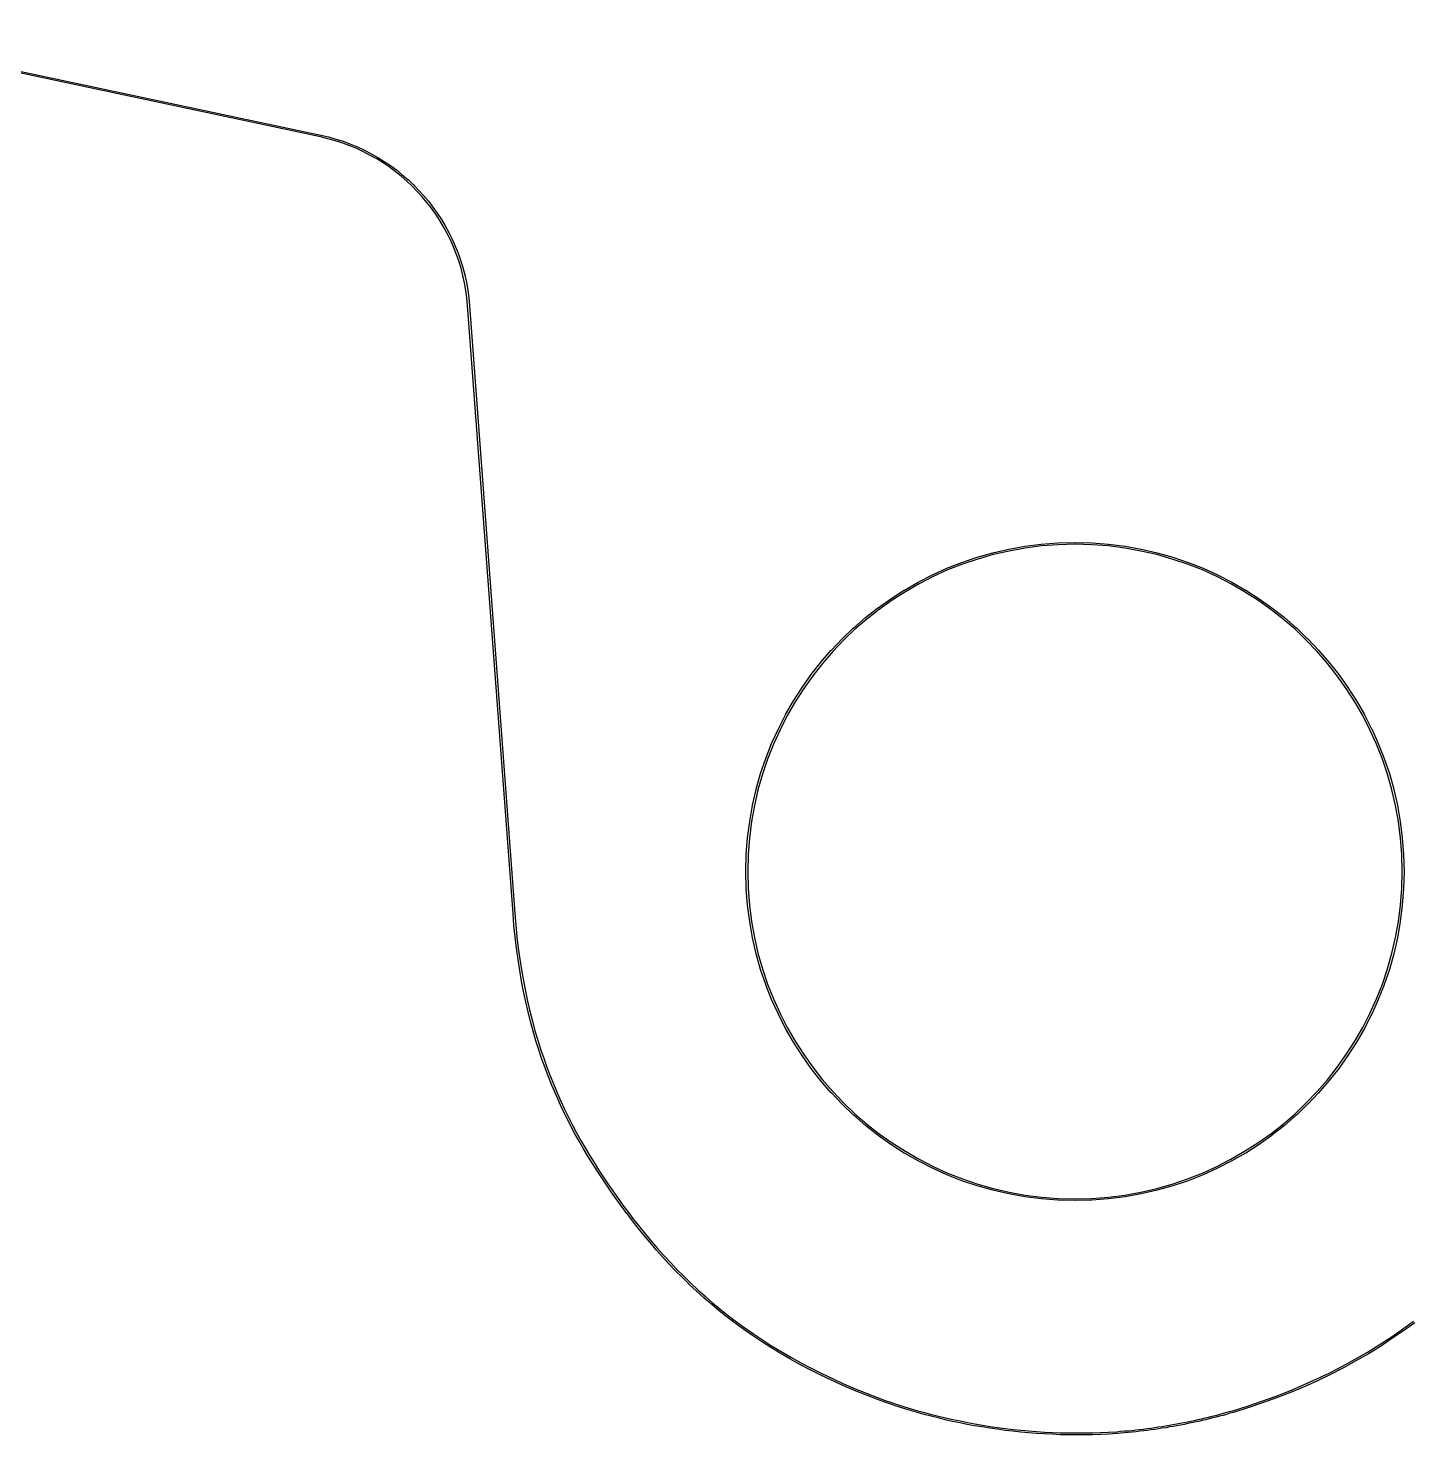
# Model space of a CAD drawing. Extents: x 16 to 355, y -142 to -18.
# Drawn here: x 131.69 to 139.06, y -137.58 to -130.08 of the extents above; entities that cross this region are included whole.
import ezdxf

# ---------------------------------------------------------------- set-up
doc = ezdxf.new("R2010")
doc.units = 0
doc.layers.add('BLACK', color=7, linetype='CONTINUOUS')

msp = doc.modelspace()

# ---------------------------------------------------------------- linework, layer by layer
at = {"layer": 'BLACK', "linetype": 'CONTINUOUS'}
for p, q in [((91.0346, -121.673), (133.254, -130.647)), ((133.252, -130.657), (91.0325, -121.683)), ((133.292, -130.666), (133.252, -130.657)), ((133.254, -130.647), (133.254, -130.647)), ((133.254, -130.647), (133.254, -130.647)), ((133.254, -130.647), (133.295, -130.657)), ((133.332, -130.677), (133.292, -130.666)), ((133.295, -130.657), (133.295, -130.657)), ((133.295, -130.657), (133.295, -130.657)), ((133.295, -130.657), (133.335, -130.668)), ((133.335, -130.668), (133.335, -130.668)), ((133.335, -130.668), (133.335, -130.668)), ((133.335, -130.668), (133.374, -130.68)), ((133.371, -130.69), (133.332, -130.677)), ((133.409, -130.704), (133.371, -130.69)), ((133.374, -130.68), (133.374, -130.68)), ((133.374, -130.68), (133.374, -130.68)), ((133.374, -130.68), (133.412, -130.695)), ((133.446, -130.719), (133.409, -130.704)), ((133.412, -130.695), (133.412, -130.695)), ((133.412, -130.695), (133.412, -130.695)), ((133.412, -130.695), (133.45, -130.71)), ((133.482, -130.736), (133.446, -130.719)), ((133.45, -130.71), (133.45, -130.71)), ((133.45, -130.71), (133.45, -130.71)), ((133.45, -130.71), (133.487, -130.727)), ((133.518, -130.755), (133.482, -130.736)), ((133.487, -130.727), (133.487, -130.727)), ((133.487, -130.727), (133.487, -130.727)), ((133.487, -130.727), (133.523, -130.746)), ((133.523, -130.746), (133.523, -130.746)), ((133.523, -130.746), (133.523, -130.746)), ((133.523, -130.746), (133.558, -130.766)), ((133.553, -130.774), (133.518, -130.755)), ((133.586, -130.795), (133.553, -130.774)), ((133.558, -130.766), (133.558, -130.766)), ((133.558, -130.766), (133.558, -130.766)), ((133.558, -130.766), (133.592, -130.787)), ((133.619, -130.817), (133.586, -130.795)), ((133.592, -130.787), (133.592, -130.787)), ((133.592, -130.787), (133.592, -130.787)), ((133.592, -130.787), (133.625, -130.809)), ((133.651, -130.841), (133.619, -130.817)), ((133.625, -130.809), (133.625, -130.809)), ((133.625, -130.809), (133.625, -130.809)), ((133.625, -130.809), (133.657, -130.833)), ((133.682, -130.866), (133.651, -130.841)), ((133.657, -130.833), (133.657, -130.833)), ((133.657, -130.833), (133.657, -130.833)), ((133.657, -130.833), (133.688, -130.858)), ((133.712, -130.892), (133.682, -130.866)), ((133.688, -130.858), (133.688, -130.858)), ((133.688, -130.858), (133.688, -130.858)), ((133.688, -130.858), (133.718, -130.884)), ((133.74, -130.918), (133.712, -130.892)), ((133.718, -130.884), (133.718, -130.884)), ((133.718, -130.884), (133.719, -130.884)), ((133.719, -130.884), (133.747, -130.911)), ((133.768, -130.947), (133.74, -130.918)), ((133.747, -130.911), (133.747, -130.911)), ((133.747, -130.911), (133.748, -130.911)), ((133.748, -130.911), (133.775, -130.94)), ((133.795, -130.976), (133.768, -130.947)), ((133.775, -130.94), (133.775, -130.94)), ((133.775, -130.94), (133.775, -130.94)), ((133.775, -130.94), (133.802, -130.969)), ((133.802, -130.969), (133.802, -130.969)), ((133.802, -130.969), (133.802, -130.969)), ((133.802, -130.969), (133.828, -131)), ((133.82, -131.006), (133.795, -130.976)), ((133.844, -131.037), (133.82, -131.006)), ((133.828, -131), (133.828, -131)), ((133.828, -131), (133.828, -131)), ((133.828, -131), (133.852, -131.031)), ((133.867, -131.069), (133.844, -131.037)), ((133.852, -131.031), (133.852, -131.031)), ((133.852, -131.031), (133.852, -131.031)), ((133.852, -131.031), (133.875, -131.063)), ((133.889, -131.102), (133.867, -131.069)), ((133.875, -131.063), (133.875, -131.064)), ((133.875, -131.064), (133.875, -131.064)), ((133.875, -131.064), (133.897, -131.097)), ((133.909, -131.136), (133.889, -131.102)), ((133.897, -131.097), (133.897, -131.097)), ((133.897, -131.097), (133.897, -131.097)), ((133.897, -131.097), (133.917, -131.131)), ((133.928, -131.171), (133.909, -131.136)), ((133.917, -131.131), (133.917, -131.131)), ((133.917, -131.131), (133.918, -131.131)), ((133.918, -131.131), (133.937, -131.166)), ((133.945, -131.206), (133.928, -131.171)), ((133.937, -131.166), (133.937, -131.166)), ((133.937, -131.166), (133.937, -131.166)), ((133.937, -131.166), (133.954, -131.202)), ((133.962, -131.243), (133.945, -131.206)), ((133.954, -131.202), (133.954, -131.202)), ((133.954, -131.202), (133.955, -131.202)), ((133.955, -131.202), (133.971, -131.239)), ((133.976, -131.28), (133.962, -131.243)), ((133.971, -131.239), (133.971, -131.239)), ((133.971, -131.239), (133.971, -131.239)), ((133.971, -131.239), (133.986, -131.276)), ((133.99, -131.317), (133.976, -131.28)), ((133.986, -131.276), (133.986, -131.276)), ((133.986, -131.276), (133.986, -131.276)), ((133.986, -131.276), (133.999, -131.314)), ((134.002, -131.356), (133.99, -131.317)), ((133.999, -131.314), (133.999, -131.314)), ((133.999, -131.314), (133.999, -131.314)), ((133.999, -131.314), (134.011, -131.353)), ((134.012, -131.395), (134.002, -131.356)), ((134.011, -131.353), (134.011, -131.353)), ((134.011, -131.353), (134.011, -131.353)), ((134.011, -131.353), (134.022, -131.392)), ((134.021, -131.434), (134.012, -131.395)), ((134.022, -131.392), (134.022, -131.392)), ((134.022, -131.392), (134.022, -131.393)), ((134.022, -131.393), (134.031, -131.432)), ((134.028, -131.475), (134.021, -131.434)), ((134.033, -131.515), (134.028, -131.475)), ((134.031, -131.432), (134.03, -131.432)), ((134.03, -131.432), (134.031, -131.433)), ((134.031, -131.433), (134.038, -131.473)), ((134.038, -131.473), (134.038, -131.473)), ((134.038, -131.473), (134.038, -131.473)), ((134.038, -131.473), (134.043, -131.514)), ((134.037, -131.556), (134.033, -131.515)), ((134.279, -134.797), (134.037, -131.556)), ((134.043, -131.514), (134.043, -131.514)), ((134.043, -131.514), (134.043, -131.514)), ((134.043, -131.514), (134.047, -131.555)), ((134.047, -131.555), (134.047, -131.556)), ((134.047, -131.556), (134.047, -131.556)), ((134.047, -131.556), (134.289, -134.797)), ((136.922, -132.855), (137.008, -132.839)), ((137.01, -132.849), (136.924, -132.865)), ((137.008, -132.839), (137.096, -132.828)), ((137.008, -132.839), (137.008, -132.839)), ((137.008, -132.839), (137.008, -132.839)), ((137.097, -132.838), (137.01, -132.849)), ((137.096, -132.828), (137.185, -132.821)), ((137.096, -132.828), (137.096, -132.828)), ((137.096, -132.828), (137.096, -132.828)), ((137.186, -132.831), (137.097, -132.838)), ((137.185, -132.821), (137.275, -132.819)), ((137.185, -132.821), (137.185, -132.821)), ((137.185, -132.821), (137.185, -132.821)), ((137.276, -132.829), (137.186, -132.831)), ((137.275, -132.819), (137.276, -132.819)), ((137.276, -132.819), (137.276, -132.819)), ((137.276, -132.819), (137.366, -132.821)), ((137.365, -132.831), (137.276, -132.829)), ((137.454, -132.838), (137.365, -132.831)), ((137.366, -132.821), (137.366, -132.821)), ((137.366, -132.821), (137.366, -132.821)), ((137.366, -132.821), (137.455, -132.828)), ((137.541, -132.849), (137.454, -132.838)), ((137.455, -132.828), (137.455, -132.828)), ((137.455, -132.828), (137.455, -132.828)), ((137.455, -132.828), (137.543, -132.839)), ((137.627, -132.865), (137.541, -132.849)), ((137.543, -132.839), (137.543, -132.839)), ((137.543, -132.839), (137.543, -132.839)), ((137.543, -132.839), (137.629, -132.855)), ((136.672, -132.926), (136.754, -132.898)), ((136.757, -132.908), (136.676, -132.935)), ((136.754, -132.898), (136.837, -132.874)), ((136.754, -132.898), (136.754, -132.898)), ((136.754, -132.898), (136.754, -132.898)), ((136.839, -132.884), (136.757, -132.908)), ((136.837, -132.874), (136.922, -132.855)), ((136.837, -132.874), (136.837, -132.874)), ((136.837, -132.874), (136.837, -132.874)), ((136.924, -132.865), (136.839, -132.884)), ((136.922, -132.855), (136.922, -132.855)), ((136.922, -132.855), (136.922, -132.855)), ((137.712, -132.884), (137.627, -132.865)), ((137.629, -132.855), (137.629, -132.855)), ((137.629, -132.855), (137.629, -132.855)), ((137.629, -132.855), (137.714, -132.874)), ((137.794, -132.908), (137.712, -132.884)), ((137.714, -132.874), (137.714, -132.874)), ((137.714, -132.874), (137.714, -132.874)), ((137.714, -132.874), (137.797, -132.898)), ((137.876, -132.935), (137.794, -132.908)), ((137.797, -132.898), (137.797, -132.898)), ((137.797, -132.898), (137.798, -132.898)), ((137.798, -132.898), (137.879, -132.926)), ((136.439, -133.031), (136.515, -132.992)), ((136.515, -132.992), (136.592, -132.957)), ((136.515, -132.992), (136.515, -132.992)), ((136.515, -132.992), (136.515, -132.992)), ((136.596, -132.966), (136.519, -133.001)), ((136.592, -132.957), (136.592, -132.957)), ((136.592, -132.957), (136.593, -132.957)), ((136.593, -132.957), (136.672, -132.926)), ((136.676, -132.935), (136.596, -132.966)), ((136.672, -132.926), (136.672, -132.926)), ((136.672, -132.926), (136.672, -132.926)), ((137.955, -132.966), (137.876, -132.935)), ((137.879, -132.926), (137.879, -132.926)), ((137.879, -132.926), (137.879, -132.926)), ((137.879, -132.926), (137.959, -132.957)), ((138.032, -133.001), (137.955, -132.966)), ((137.959, -132.957), (137.959, -132.957)), ((137.959, -132.957), (137.959, -132.957)), ((137.959, -132.957), (138.036, -132.992)), ((138.036, -132.992), (138.036, -132.992)), ((138.036, -132.992), (138.036, -132.992)), ((138.036, -132.992), (138.112, -133.031)), ((136.294, -133.119), (136.365, -133.073)), ((136.365, -133.073), (136.366, -133.073)), ((136.366, -133.073), (136.439, -133.031)), ((136.366, -133.073), (136.366, -133.073)), ((136.444, -133.04), (136.371, -133.082)), ((136.439, -133.031), (136.439, -133.031)), ((136.439, -133.031), (136.439, -133.031)), ((136.519, -133.001), (136.444, -133.04)), ((138.107, -133.04), (138.032, -133.001)), ((138.18, -133.082), (138.107, -133.04)), ((138.112, -133.031), (138.112, -133.031)), ((138.112, -133.031), (138.112, -133.031)), ((138.112, -133.031), (138.185, -133.073)), ((138.185, -133.073), (138.186, -133.073)), ((138.186, -133.073), (138.186, -133.073)), ((138.186, -133.073), (138.257, -133.119)), ((136.226, -133.168), (136.294, -133.119)), ((136.3, -133.127), (136.231, -133.176)), ((136.294, -133.119), (136.294, -133.119)), ((136.294, -133.119), (136.294, -133.119)), ((136.371, -133.082), (136.3, -133.127)), ((138.251, -133.127), (138.18, -133.082)), ((138.32, -133.176), (138.251, -133.127)), ((138.257, -133.119), (138.257, -133.119)), ((138.257, -133.119), (138.257, -133.119)), ((138.257, -133.119), (138.325, -133.168)), ((136.096, -133.275), (136.159, -133.22)), ((136.159, -133.22), (136.225, -133.168)), ((136.159, -133.22), (136.159, -133.22)), ((136.159, -133.22), (136.159, -133.22)), ((136.231, -133.176), (136.166, -133.228)), ((136.225, -133.168), (136.225, -133.168)), ((136.225, -133.168), (136.226, -133.168)), ((138.386, -133.228), (138.32, -133.176)), ((138.325, -133.168), (138.326, -133.168)), ((138.326, -133.168), (138.326, -133.168)), ((138.326, -133.168), (138.392, -133.22)), ((138.392, -133.22), (138.392, -133.22)), ((138.392, -133.22), (138.392, -133.22)), ((138.392, -133.22), (138.455, -133.275)), ((136.035, -133.333), (136.095, -133.275)), ((136.102, -133.282), (136.042, -133.34)), ((136.095, -133.275), (136.096, -133.275)), ((136.096, -133.275), (136.096, -133.275)), ((136.166, -133.228), (136.102, -133.282)), ((138.449, -133.282), (138.386, -133.228)), ((138.509, -133.34), (138.449, -133.282)), ((138.455, -133.275), (138.456, -133.275)), ((138.456, -133.275), (138.456, -133.275)), ((138.456, -133.275), (138.516, -133.333)), ((135.977, -133.394), (136.034, -133.333)), ((136.042, -133.34), (135.984, -133.401)), ((136.034, -133.333), (136.035, -133.333)), ((136.035, -133.333), (136.035, -133.333)), ((138.567, -133.401), (138.509, -133.34)), ((138.516, -133.333), (138.516, -133.333)), ((138.516, -133.333), (138.517, -133.333)), ((138.517, -133.333), (138.575, -133.394)), ((135.921, -133.458), (135.976, -133.394)), ((135.984, -133.401), (135.929, -133.464)), ((135.976, -133.394), (135.976, -133.394)), ((135.976, -133.394), (135.977, -133.394)), ((138.622, -133.464), (138.567, -133.401)), ((138.575, -133.394), (138.575, -133.394)), ((138.575, -133.394), (138.575, -133.394)), ((138.575, -133.394), (138.63, -133.458)), ((135.82, -133.593), (135.869, -133.524)), ((135.869, -133.524), (135.921, -133.458)), ((135.869, -133.524), (135.869, -133.524)), ((135.869, -133.524), (135.869, -133.524)), ((135.929, -133.464), (135.877, -133.53)), ((135.921, -133.458), (135.921, -133.458)), ((135.921, -133.458), (135.921, -133.458)), ((138.674, -133.53), (138.622, -133.464)), ((138.63, -133.458), (138.63, -133.458)), ((138.63, -133.458), (138.63, -133.458)), ((138.63, -133.458), (138.682, -133.524)), ((138.682, -133.524), (138.682, -133.524)), ((138.682, -133.524), (138.682, -133.524)), ((138.682, -133.524), (138.731, -133.593)), ((135.775, -133.664), (135.82, -133.593)), ((135.829, -133.598), (135.783, -133.669)), ((135.82, -133.593), (135.82, -133.593)), ((135.82, -133.593), (135.82, -133.593)), ((135.877, -133.53), (135.829, -133.598)), ((138.722, -133.598), (138.674, -133.53)), ((138.768, -133.669), (138.722, -133.598)), ((138.731, -133.593), (138.731, -133.593)), ((138.731, -133.593), (138.731, -133.593)), ((138.731, -133.593), (138.776, -133.664)), ((135.732, -133.737), (135.775, -133.664)), ((135.783, -133.669), (135.741, -133.742)), ((135.775, -133.664), (135.775, -133.664)), ((135.775, -133.664), (135.775, -133.664)), ((138.81, -133.742), (138.768, -133.669)), ((138.776, -133.664), (138.776, -133.664)), ((138.776, -133.664), (138.776, -133.664)), ((138.776, -133.664), (138.819, -133.737)), ((135.694, -133.813), (135.732, -133.738)), ((135.741, -133.742), (135.703, -133.818)), ((135.732, -133.738), (135.732, -133.737)), ((135.732, -133.738), (135.732, -133.738)), ((138.848, -133.818), (138.81, -133.742)), ((138.819, -133.737), (138.819, -133.738)), ((138.819, -133.738), (138.819, -133.738)), ((138.819, -133.738), (138.857, -133.813)), ((135.658, -133.891), (135.694, -133.813)), ((135.703, -133.818), (135.668, -133.895)), ((135.694, -133.813), (135.694, -133.813)), ((135.694, -133.813), (135.694, -133.813)), ((138.883, -133.895), (138.848, -133.818)), ((138.857, -133.813), (138.857, -133.813)), ((138.857, -133.813), (138.858, -133.813)), ((138.858, -133.813), (138.893, -133.891)), ((135.627, -133.971), (135.658, -133.891)), ((135.668, -133.895), (135.636, -133.974)), ((135.658, -133.891), (135.658, -133.891)), ((135.658, -133.891), (135.658, -133.891)), ((138.915, -133.974), (138.883, -133.895)), ((138.893, -133.891), (138.893, -133.891)), ((138.893, -133.891), (138.893, -133.891)), ((138.893, -133.891), (138.924, -133.971)), ((135.599, -134.052), (135.627, -133.971)), ((135.636, -133.974), (135.609, -134.055)), ((135.627, -133.971), (135.627, -133.971)), ((135.627, -133.971), (135.627, -133.971)), ((138.942, -134.055), (138.915, -133.974)), ((138.924, -133.971), (138.924, -133.971)), ((138.924, -133.971), (138.924, -133.971)), ((138.924, -133.971), (138.952, -134.052)), ((135.576, -134.135), (135.599, -134.052)), ((135.609, -134.055), (135.585, -134.138)), ((135.599, -134.052), (135.599, -134.052)), ((135.599, -134.052), (135.599, -134.052)), ((138.966, -134.138), (138.942, -134.055)), ((138.952, -134.052), (138.952, -134.052)), ((138.952, -134.052), (138.952, -134.052)), ((138.952, -134.052), (138.975, -134.135)), ((135.556, -134.22), (135.576, -134.136)), ((135.585, -134.138), (135.566, -134.222)), ((135.576, -134.136), (135.576, -134.135)), ((135.576, -134.136), (135.576, -134.136)), ((138.985, -134.222), (138.966, -134.138)), ((138.975, -134.135), (138.975, -134.136)), ((138.975, -134.136), (138.975, -134.136)), ((138.975, -134.136), (138.995, -134.22)), ((135.541, -134.307), (135.556, -134.221)), ((135.566, -134.222), (135.551, -134.308)), ((135.556, -134.221), (135.556, -134.22)), ((135.556, -134.22), (135.556, -134.22)), ((139, -134.308), (138.985, -134.222)), ((138.995, -134.22), (138.995, -134.22)), ((138.995, -134.22), (138.995, -134.221)), ((138.995, -134.221), (139.01, -134.307)), ((135.53, -134.395), (135.541, -134.307)), ((135.551, -134.308), (135.54, -134.396)), ((135.541, -134.307), (135.541, -134.307)), ((135.541, -134.307), (135.541, -134.307)), ((139.012, -134.396), (139, -134.308)), ((139.01, -134.307), (139.01, -134.307)), ((139.01, -134.307), (139.01, -134.307)), ((139.01, -134.307), (139.021, -134.395)), ((135.523, -134.484), (135.53, -134.395)), ((135.53, -134.395), (135.53, -134.395)), ((135.53, -134.395), (135.53, -134.395)), ((135.54, -134.396), (135.533, -134.484)), ((139.018, -134.484), (139.012, -134.396)), ((139.021, -134.395), (139.021, -134.395)), ((139.021, -134.395), (139.021, -134.395)), ((139.021, -134.395), (139.028, -134.484)), ((135.521, -134.574), (135.523, -134.484)), ((135.523, -134.484), (135.523, -134.484)), ((135.523, -134.484), (135.523, -134.484)), ((135.533, -134.484), (135.531, -134.574)), ((139.021, -134.574), (139.018, -134.484)), ((139.028, -134.484), (139.028, -134.484)), ((139.028, -134.484), (139.028, -134.484)), ((139.028, -134.484), (139.031, -134.574)), ((135.523, -134.664), (135.521, -134.574)), ((135.521, -134.574), (135.521, -134.574)), ((135.521, -134.574), (135.521, -134.574)), ((135.531, -134.574), (135.533, -134.664)), ((139.018, -134.664), (139.021, -134.574)), ((139.031, -134.574), (139.028, -134.664)), ((139.031, -134.574), (139.03, -134.574)), ((139.03, -134.574), (139.031, -134.574)), ((135.523, -134.665), (135.523, -134.664)), ((135.523, -134.664), (135.523, -134.664)), ((135.53, -134.753), (135.523, -134.665)), ((135.533, -134.664), (135.54, -134.753)), ((139.012, -134.753), (139.018, -134.664)), ((139.028, -134.665), (139.021, -134.753)), ((139.028, -134.664), (139.028, -134.664)), ((139.028, -134.664), (139.028, -134.665)), ((134.284, -134.861), (134.279, -134.797)), ((134.279, -134.797), (134.279, -134.797)), ((134.279, -134.797), (134.279, -134.797)), ((134.289, -134.797), (134.289, -134.797)), ((134.289, -134.797), (134.294, -134.86)), ((135.53, -134.754), (135.53, -134.753)), ((135.541, -134.841), (135.53, -134.754)), ((135.53, -134.754), (135.53, -134.754)), ((135.54, -134.753), (135.551, -134.84)), ((139, -134.84), (139.012, -134.753)), ((139.021, -134.754), (139.01, -134.841)), ((139.021, -134.753), (139.021, -134.754)), ((139.021, -134.754), (139.021, -134.754)), ((134.29, -134.923), (134.284, -134.861)), ((134.284, -134.861), (134.284, -134.861)), ((134.284, -134.861), (134.284, -134.861)), ((134.294, -134.86), (134.3, -134.922)), ((135.556, -134.928), (135.541, -134.841)), ((135.541, -134.841), (135.541, -134.841)), ((135.541, -134.841), (135.541, -134.841)), ((135.551, -134.84), (135.566, -134.926)), ((138.985, -134.926), (139, -134.84)), ((139.01, -134.841), (138.995, -134.928)), ((139.01, -134.841), (139.01, -134.841)), ((139.01, -134.841), (139.01, -134.841)), ((134.297, -134.983), (134.29, -134.923)), ((134.29, -134.923), (134.29, -134.923)), ((134.29, -134.923), (134.29, -134.923)), ((134.3, -134.922), (134.307, -134.982)), ((135.576, -135.013), (135.556, -134.928)), ((135.556, -134.928), (135.556, -134.928)), ((135.556, -134.928), (135.556, -134.928)), ((135.566, -134.926), (135.585, -135.01)), ((138.966, -135.01), (138.985, -134.926)), ((138.995, -134.928), (138.975, -135.013)), ((138.995, -134.928), (138.995, -134.928)), ((138.995, -134.928), (138.995, -134.928)), ((134.306, -135.043), (134.297, -134.983)), ((134.297, -134.983), (134.297, -134.983)), ((134.297, -134.983), (134.297, -134.983)), ((134.307, -134.982), (134.315, -135.041)), ((135.599, -135.096), (135.576, -135.013)), ((135.576, -135.013), (135.576, -135.013)), ((135.576, -135.013), (135.576, -135.013)), ((135.585, -135.01), (135.609, -135.093)), ((138.942, -135.093), (138.966, -135.01)), ((138.975, -135.013), (138.952, -135.096)), ((138.975, -135.013), (138.975, -135.013)), ((138.975, -135.013), (138.975, -135.013)), ((134.315, -135.101), (134.306, -135.043)), ((134.306, -135.043), (134.306, -135.043)), ((134.306, -135.043), (134.306, -135.043)), ((134.315, -135.041), (134.324, -135.099)), ((134.324, -135.099), (134.334, -135.156)), ((135.627, -135.177), (135.599, -135.096)), ((135.599, -135.096), (135.599, -135.096)), ((135.599, -135.096), (135.599, -135.096)), ((135.609, -135.093), (135.636, -135.174)), ((138.915, -135.174), (138.942, -135.093)), ((138.952, -135.096), (138.924, -135.177)), ((138.952, -135.096), (138.952, -135.096)), ((138.952, -135.096), (138.952, -135.096)), ((134.324, -135.158), (134.315, -135.101)), ((134.315, -135.101), (134.315, -135.101)), ((134.315, -135.101), (134.315, -135.101)), ((134.335, -135.214), (134.324, -135.158)), ((134.324, -135.158), (134.325, -135.158)), ((134.325, -135.158), (134.324, -135.158)), ((134.334, -135.156), (134.345, -135.212)), ((135.636, -135.174), (135.668, -135.253)), ((138.883, -135.253), (138.915, -135.174)), ((134.347, -135.268), (134.335, -135.214)), ((134.335, -135.214), (134.335, -135.214)), ((134.335, -135.214), (134.335, -135.214)), ((134.345, -135.212), (134.357, -135.266)), ((135.627, -135.178), (135.627, -135.177)), ((135.658, -135.257), (135.627, -135.178)), ((135.627, -135.178), (135.627, -135.178)), ((138.924, -135.178), (138.893, -135.257)), ((138.924, -135.177), (138.924, -135.178)), ((138.924, -135.178), (138.924, -135.178)), ((134.359, -135.322), (134.347, -135.268)), ((134.347, -135.268), (134.347, -135.268)), ((134.347, -135.268), (134.347, -135.268)), ((134.357, -135.266), (134.369, -135.319)), ((134.373, -135.374), (134.359, -135.322)), ((134.359, -135.322), (134.359, -135.322)), ((134.359, -135.322), (134.359, -135.322)), ((134.369, -135.319), (134.382, -135.372)), ((135.694, -135.335), (135.658, -135.257)), ((135.658, -135.257), (135.658, -135.257)), ((135.658, -135.257), (135.658, -135.257)), ((135.668, -135.253), (135.703, -135.331)), ((138.848, -135.331), (138.883, -135.253)), ((138.893, -135.257), (138.858, -135.335)), ((138.893, -135.257), (138.893, -135.257)), ((138.893, -135.257), (138.893, -135.257)), ((134.387, -135.425), (134.373, -135.374)), ((134.373, -135.374), (134.373, -135.374)), ((134.373, -135.374), (134.373, -135.374)), ((134.382, -135.372), (134.396, -135.423)), ((135.732, -135.411), (135.694, -135.335)), ((135.694, -135.335), (135.694, -135.335)), ((135.694, -135.335), (135.694, -135.335)), ((135.703, -135.331), (135.741, -135.406)), ((138.81, -135.406), (138.848, -135.331)), ((138.857, -135.335), (138.819, -135.411)), ((138.858, -135.335), (138.857, -135.335)), ((138.857, -135.335), (138.857, -135.335)), ((134.387, -135.426), (134.387, -135.425)), ((134.387, -135.425), (134.387, -135.425)), ((134.401, -135.476), (134.387, -135.426)), ((134.396, -135.423), (134.411, -135.473)), ((134.417, -135.525), (134.401, -135.476)), ((134.401, -135.476), (134.401, -135.476)), ((134.401, -135.476), (134.401, -135.476)), ((134.411, -135.473), (134.426, -135.522)), ((135.775, -135.484), (135.732, -135.411)), ((135.732, -135.411), (135.732, -135.411)), ((135.732, -135.411), (135.732, -135.411)), ((135.741, -135.406), (135.783, -135.479)), ((138.768, -135.479), (138.81, -135.406)), ((138.819, -135.411), (138.776, -135.484)), ((138.819, -135.411), (138.819, -135.411)), ((138.819, -135.411), (138.819, -135.411)), ((134.433, -135.574), (134.417, -135.525)), ((134.417, -135.525), (134.417, -135.525)), ((134.417, -135.525), (134.417, -135.525)), ((134.426, -135.522), (134.443, -135.57)), ((135.82, -135.555), (135.775, -135.484)), ((135.775, -135.484), (135.775, -135.484)), ((135.775, -135.484), (135.775, -135.484)), ((135.783, -135.479), (135.829, -135.55)), ((135.829, -135.55), (135.877, -135.618)), ((138.674, -135.618), (138.722, -135.55)), ((138.722, -135.55), (138.768, -135.479)), ((138.776, -135.484), (138.731, -135.555)), ((138.776, -135.484), (138.776, -135.484)), ((138.776, -135.484), (138.776, -135.484)), ((134.45, -135.621), (134.433, -135.574)), ((134.433, -135.574), (134.433, -135.574)), ((134.433, -135.574), (134.433, -135.574)), ((134.443, -135.57), (134.46, -135.618)), ((134.468, -135.668), (134.45, -135.621)), ((134.45, -135.621), (134.45, -135.621)), ((134.45, -135.621), (134.45, -135.621)), ((134.46, -135.618), (134.477, -135.664)), ((135.869, -135.624), (135.82, -135.555)), ((135.82, -135.555), (135.82, -135.555)), ((135.82, -135.555), (135.82, -135.555)), ((135.921, -135.69), (135.869, -135.624)), ((135.869, -135.624), (135.869, -135.624)), ((135.869, -135.624), (135.869, -135.624)), ((135.877, -135.618), (135.929, -135.684)), ((138.622, -135.684), (138.674, -135.618)), ((138.682, -135.624), (138.63, -135.69)), ((138.731, -135.555), (138.682, -135.624)), ((138.682, -135.624), (138.682, -135.624)), ((138.682, -135.624), (138.682, -135.624)), ((138.731, -135.555), (138.731, -135.555)), ((138.731, -135.555), (138.731, -135.555)), ((134.486, -135.713), (134.468, -135.668)), ((134.468, -135.668), (134.468, -135.668)), ((134.468, -135.668), (134.468, -135.668)), ((134.477, -135.664), (134.496, -135.71)), ((135.921, -135.691), (135.921, -135.69)), ((135.921, -135.69), (135.921, -135.69)), ((135.976, -135.754), (135.921, -135.691)), ((135.929, -135.684), (135.984, -135.747)), ((138.567, -135.747), (138.622, -135.684)), ((138.63, -135.691), (138.575, -135.754)), ((138.63, -135.69), (138.63, -135.69)), ((138.63, -135.69), (138.63, -135.691)), ((134.505, -135.758), (134.486, -135.713)), ((134.486, -135.713), (134.486, -135.713)), ((134.486, -135.713), (134.486, -135.713)), ((134.496, -135.71), (134.514, -135.754)), ((134.525, -135.802), (134.505, -135.758)), ((134.505, -135.758), (134.505, -135.758)), ((134.505, -135.758), (134.505, -135.758)), ((134.514, -135.754), (134.534, -135.798)), ((135.977, -135.754), (135.976, -135.754)), ((135.976, -135.754), (135.976, -135.754)), ((136.034, -135.815), (135.977, -135.754)), ((135.984, -135.747), (136.042, -135.808)), ((138.509, -135.808), (138.567, -135.747)), ((138.575, -135.754), (138.517, -135.815)), ((138.575, -135.754), (138.575, -135.754)), ((138.575, -135.754), (138.575, -135.754)), ((134.525, -135.803), (134.525, -135.802)), ((134.525, -135.802), (134.525, -135.802)), ((134.545, -135.846), (134.525, -135.803)), ((134.534, -135.798), (134.554, -135.842)), ((134.566, -135.888), (134.545, -135.846)), ((134.545, -135.846), (134.545, -135.846)), ((134.545, -135.846), (134.545, -135.846)), ((134.554, -135.842), (134.575, -135.884)), ((136.035, -135.815), (136.034, -135.815)), ((136.095, -135.873), (136.035, -135.815)), ((136.035, -135.815), (136.035, -135.815)), ((136.042, -135.808), (136.102, -135.866)), ((138.449, -135.866), (138.509, -135.808)), ((138.516, -135.815), (138.456, -135.873)), ((138.517, -135.815), (138.516, -135.815)), ((138.516, -135.815), (138.516, -135.815)), ((134.566, -135.889), (134.566, -135.888)), ((134.587, -135.93), (134.566, -135.889)), ((134.566, -135.889), (134.566, -135.889)), ((134.575, -135.884), (134.596, -135.926)), ((134.596, -135.926), (134.618, -135.967)), ((136.096, -135.873), (136.095, -135.873)), ((136.159, -135.928), (136.096, -135.873)), ((136.096, -135.873), (136.096, -135.873)), ((136.102, -135.866), (136.166, -135.921)), ((136.166, -135.921), (136.231, -135.972)), ((138.32, -135.972), (138.386, -135.921)), ((138.386, -135.921), (138.449, -135.866)), ((138.455, -135.873), (138.392, -135.928)), ((138.456, -135.873), (138.455, -135.873)), ((138.456, -135.873), (138.456, -135.873)), ((134.587, -135.931), (134.587, -135.93)), ((134.587, -135.93), (134.587, -135.93)), ((134.609, -135.972), (134.587, -135.931)), ((134.632, -136.012), (134.609, -135.972)), ((134.609, -135.972), (134.609, -135.972)), ((134.609, -135.972), (134.609, -135.972)), ((134.618, -135.967), (134.641, -136.008)), ((136.225, -135.98), (136.159, -135.928)), ((136.159, -135.928), (136.159, -135.928)), ((136.159, -135.928), (136.159, -135.928)), ((136.226, -135.981), (136.225, -135.98)), ((136.225, -135.98), (136.225, -135.98)), ((136.294, -136.029), (136.226, -135.981)), ((136.231, -135.972), (136.3, -136.021)), ((138.251, -136.021), (138.32, -135.972)), ((138.325, -135.981), (138.257, -136.029)), ((138.326, -135.98), (138.325, -135.981)), ((138.392, -135.928), (138.326, -135.98)), ((138.326, -135.98), (138.326, -135.98)), ((138.392, -135.928), (138.392, -135.928)), ((138.392, -135.928), (138.392, -135.928)), ((134.655, -136.053), (134.632, -136.012)), ((134.632, -136.012), (134.632, -136.012)), ((134.632, -136.012), (134.632, -136.012)), ((134.641, -136.008), (134.664, -136.047)), ((134.678, -136.092), (134.655, -136.053)), ((134.655, -136.053), (134.655, -136.053)), ((134.655, -136.053), (134.655, -136.053)), ((134.664, -136.047), (134.687, -136.087)), ((136.365, -136.075), (136.294, -136.029)), ((136.294, -136.029), (136.294, -136.029)), ((136.294, -136.029), (136.294, -136.029)), ((136.3, -136.021), (136.371, -136.066)), ((136.366, -136.075), (136.365, -136.075)), ((136.439, -136.117), (136.366, -136.075)), ((136.366, -136.075), (136.366, -136.075)), ((136.371, -136.066), (136.444, -136.108)), ((138.107, -136.108), (138.18, -136.066)), ((138.185, -136.075), (138.112, -136.117)), ((138.18, -136.066), (138.251, -136.021)), ((138.186, -136.075), (138.185, -136.075)), ((138.257, -136.029), (138.186, -136.075)), ((138.186, -136.075), (138.186, -136.075)), ((138.257, -136.029), (138.257, -136.029)), ((138.257, -136.029), (138.257, -136.029)), ((134.702, -136.131), (134.678, -136.092)), ((134.678, -136.092), (134.678, -136.092)), ((134.678, -136.092), (134.678, -136.092)), ((134.687, -136.087), (134.711, -136.126)), ((134.727, -136.17), (134.702, -136.131)), ((134.702, -136.131), (134.702, -136.131)), ((134.702, -136.131), (134.702, -136.131)), ((134.711, -136.126), (134.735, -136.164)), ((136.515, -136.156), (136.439, -136.117)), ((136.439, -136.117), (136.439, -136.117)), ((136.439, -136.117), (136.439, -136.117)), ((136.444, -136.108), (136.519, -136.147)), ((136.519, -136.147), (136.596, -136.182)), ((137.955, -136.182), (138.032, -136.147)), ((138.032, -136.147), (138.107, -136.108)), ((138.112, -136.117), (138.036, -136.156)), ((138.112, -136.117), (138.112, -136.117)), ((138.112, -136.117), (138.112, -136.117)), ((134.752, -136.208), (134.727, -136.17)), ((134.727, -136.17), (134.727, -136.17)), ((134.727, -136.17), (134.727, -136.17)), ((134.735, -136.164), (134.76, -136.202)), ((134.777, -136.245), (134.752, -136.208)), ((134.752, -136.208), (134.752, -136.208)), ((134.752, -136.208), (134.752, -136.208)), ((134.76, -136.202), (134.785, -136.24)), ((136.592, -136.191), (136.515, -136.156)), ((136.515, -136.156), (136.515, -136.156)), ((136.515, -136.156), (136.515, -136.156)), ((136.593, -136.191), (136.592, -136.191)), ((136.592, -136.191), (136.592, -136.191)), ((136.672, -136.223), (136.593, -136.191)), ((136.596, -136.182), (136.676, -136.213)), ((136.754, -136.25), (136.672, -136.223)), ((136.672, -136.223), (136.672, -136.223)), ((136.672, -136.223), (136.672, -136.223)), ((136.676, -136.213), (136.757, -136.241)), ((137.794, -136.241), (137.876, -136.213)), ((137.879, -136.223), (137.798, -136.25)), ((137.876, -136.213), (137.955, -136.182)), ((137.959, -136.191), (137.879, -136.223)), ((137.879, -136.223), (137.879, -136.223)), ((137.879, -136.223), (137.879, -136.223)), ((138.036, -136.156), (137.959, -136.191)), ((137.959, -136.191), (137.959, -136.191)), ((137.959, -136.191), (137.959, -136.191)), ((138.036, -136.156), (138.036, -136.156)), ((138.036, -136.156), (138.036, -136.156)), ((134.803, -136.282), (134.777, -136.245)), ((134.777, -136.245), (134.777, -136.245)), ((134.777, -136.245), (134.777, -136.245)), ((134.785, -136.24), (134.811, -136.277)), ((134.829, -136.319), (134.803, -136.282)), ((134.803, -136.282), (134.803, -136.282)), ((134.803, -136.282), (134.803, -136.282)), ((134.811, -136.277), (134.811, -136.277)), ((134.811, -136.277), (134.837, -136.313)), ((136.837, -136.274), (136.754, -136.25)), ((136.754, -136.25), (136.754, -136.25)), ((136.754, -136.25), (136.754, -136.25)), ((136.757, -136.241), (136.839, -136.264)), ((136.922, -136.293), (136.837, -136.274)), ((136.837, -136.274), (136.837, -136.274)), ((136.837, -136.274), (136.837, -136.274)), ((136.839, -136.264), (136.924, -136.284)), ((137.008, -136.309), (136.922, -136.293)), ((136.922, -136.293), (136.922, -136.293)), ((136.922, -136.293), (136.922, -136.293)), ((136.924, -136.284), (137.01, -136.299)), ((137.01, -136.299), (137.097, -136.31)), ((137.454, -136.31), (137.541, -136.299)), ((137.541, -136.299), (137.627, -136.284)), ((137.629, -136.293), (137.543, -136.309)), ((137.627, -136.284), (137.712, -136.264)), ((137.714, -136.274), (137.629, -136.293)), ((137.629, -136.293), (137.629, -136.293)), ((137.629, -136.293), (137.629, -136.293)), ((137.712, -136.264), (137.794, -136.241)), ((137.797, -136.25), (137.714, -136.274)), ((137.714, -136.274), (137.714, -136.274)), ((137.714, -136.274), (137.714, -136.274)), ((137.798, -136.25), (137.797, -136.25)), ((137.797, -136.25), (137.797, -136.25)), ((134.857, -136.359), (134.829, -136.319)), ((134.829, -136.319), (134.829, -136.319)), ((134.829, -136.319), (134.829, -136.319)), ((134.837, -136.313), (134.837, -136.313)), ((134.837, -136.313), (134.865, -136.353)), ((134.886, -136.398), (134.857, -136.359)), ((134.857, -136.359), (134.857, -136.359)), ((134.857, -136.359), (134.857, -136.359)), ((134.865, -136.353), (134.894, -136.392)), ((137.096, -136.32), (137.008, -136.309)), ((137.008, -136.309), (137.008, -136.309)), ((137.008, -136.309), (137.008, -136.309)), ((137.185, -136.327), (137.096, -136.32)), ((137.096, -136.32), (137.096, -136.32)), ((137.096, -136.32), (137.096, -136.32)), ((137.097, -136.31), (137.186, -136.317)), ((137.275, -136.329), (137.185, -136.327)), ((137.185, -136.327), (137.185, -136.327)), ((137.185, -136.327), (137.185, -136.327)), ((137.186, -136.317), (137.276, -136.319)), ((137.276, -136.329), (137.275, -136.329)), ((137.276, -136.319), (137.365, -136.317)), ((137.366, -136.327), (137.276, -136.329)), ((137.276, -136.329), (137.276, -136.329)), ((137.365, -136.317), (137.454, -136.31)), ((137.455, -136.32), (137.366, -136.327)), ((137.366, -136.327), (137.366, -136.327)), ((137.366, -136.327), (137.366, -136.327)), ((137.543, -136.309), (137.455, -136.32)), ((137.455, -136.32), (137.455, -136.32)), ((137.455, -136.32), (137.455, -136.32)), ((137.543, -136.309), (137.543, -136.309)), ((137.543, -136.309), (137.543, -136.309)), ((134.887, -136.398), (134.886, -136.398)), ((134.916, -136.437), (134.887, -136.398)), ((134.887, -136.398), (134.887, -136.398)), ((134.894, -136.392), (134.924, -136.431)), ((134.947, -136.476), (134.916, -136.437)), ((134.916, -136.437), (134.916, -136.437)), ((134.916, -136.437), (134.916, -136.437)), ((134.924, -136.431), (134.955, -136.47)), ((134.978, -136.515), (134.947, -136.476)), ((134.947, -136.476), (134.947, -136.476)), ((134.947, -136.476), (134.947, -136.476)), ((134.955, -136.47), (134.986, -136.508)), ((135.01, -136.553), (134.978, -136.515)), ((134.978, -136.515), (134.978, -136.515)), ((134.978, -136.515), (134.978, -136.515)), ((134.986, -136.508), (135.017, -136.546)), ((135.043, -136.591), (135.01, -136.553)), ((135.01, -136.553), (135.01, -136.553)), ((135.01, -136.553), (135.01, -136.553)), ((135.017, -136.546), (135.05, -136.584)), ((135.076, -136.629), (135.043, -136.591)), ((135.043, -136.591), (135.043, -136.591)), ((135.043, -136.591), (135.043, -136.591)), ((135.05, -136.584), (135.083, -136.622)), ((135.11, -136.666), (135.076, -136.629)), ((135.076, -136.629), (135.076, -136.629)), ((135.076, -136.629), (135.076, -136.629)), ((135.083, -136.622), (135.118, -136.659)), ((135.146, -136.703), (135.11, -136.666)), ((135.11, -136.666), (135.11, -136.666)), ((135.11, -136.666), (135.11, -136.666)), ((135.118, -136.659), (135.153, -136.696)), ((135.182, -136.739), (135.146, -136.703)), ((135.146, -136.703), (135.146, -136.703)), ((135.146, -136.703), (135.146, -136.703)), ((135.153, -136.696), (135.189, -136.732)), ((135.219, -136.775), (135.182, -136.739)), ((135.182, -136.739), (135.182, -136.739)), ((135.182, -136.739), (135.182, -136.739)), ((135.189, -136.732), (135.226, -136.768)), ((135.219, -136.776), (135.219, -136.775)), ((135.219, -136.775), (135.219, -136.775)), ((135.257, -136.811), (135.219, -136.776)), ((135.226, -136.768), (135.264, -136.804)), ((135.296, -136.847), (135.257, -136.811)), ((135.257, -136.811), (135.257, -136.811)), ((135.257, -136.811), (135.257, -136.811)), ((135.264, -136.804), (135.303, -136.839)), ((135.337, -136.881), (135.296, -136.847)), ((135.296, -136.847), (135.296, -136.847)), ((135.296, -136.847), (135.296, -136.847)), ((135.303, -136.839), (135.343, -136.874)), ((135.378, -136.916), (135.337, -136.881)), ((135.337, -136.881), (135.337, -136.881)), ((135.337, -136.881), (135.337, -136.881)), ((135.343, -136.874), (135.384, -136.908)), ((135.421, -136.95), (135.378, -136.916)), ((135.378, -136.916), (135.378, -136.916)), ((135.378, -136.916), (135.378, -136.916)), ((135.384, -136.908), (135.427, -136.942)), ((135.464, -136.983), (135.421, -136.95)), ((135.421, -136.95), (135.421, -136.95)), ((135.421, -136.95), (135.421, -136.95)), ((135.427, -136.942), (135.47, -136.975)), ((135.47, -136.975), (135.515, -137.008)), ((139.022, -137.015), (139.081, -136.972)), ((135.509, -137.016), (135.464, -136.983)), ((135.464, -136.983), (135.464, -136.983)), ((135.464, -136.983), (135.464, -136.983)), ((135.51, -137.016), (135.509, -137.016)), ((135.556, -137.049), (135.51, -137.016)), ((135.51, -137.016), (135.51, -137.016)), ((135.515, -137.008), (135.562, -137.04)), ((135.604, -137.081), (135.556, -137.049)), ((135.556, -137.049), (135.556, -137.049)), ((135.556, -137.049), (135.556, -137.049)), ((135.562, -137.04), (135.609, -137.072)), ((138.961, -137.057), (139.022, -137.015)), ((139.027, -137.023), (138.966, -137.065)), ((139.087, -136.98), (139.027, -137.023)), ((139.027, -137.023), (139.027, -137.023)), ((139.027, -137.023), (139.027, -137.023)), ((135.653, -137.112), (135.604, -137.081)), ((135.604, -137.081), (135.604, -137.081)), ((135.604, -137.081), (135.604, -137.081)), ((135.609, -137.072), (135.658, -137.103)), ((135.703, -137.143), (135.653, -137.112)), ((135.653, -137.112), (135.653, -137.112)), ((135.653, -137.112), (135.653, -137.112)), ((135.658, -137.103), (135.708, -137.134)), ((138.835, -137.137), (138.898, -137.098)), ((138.904, -137.106), (138.84, -137.146)), ((138.898, -137.098), (138.961, -137.057)), ((138.966, -137.065), (138.904, -137.106)), ((138.904, -137.106), (138.904, -137.106)), ((138.904, -137.106), (138.904, -137.106)), ((138.966, -137.065), (138.966, -137.065)), ((138.966, -137.065), (138.966, -137.065)), ((135.755, -137.173), (135.703, -137.143)), ((135.703, -137.143), (135.703, -137.143)), ((135.703, -137.143), (135.703, -137.143)), ((135.708, -137.134), (135.76, -137.164)), ((135.809, -137.202), (135.755, -137.173)), ((135.755, -137.173), (135.755, -137.173)), ((135.755, -137.173), (135.755, -137.173)), ((135.76, -137.164), (135.813, -137.194)), ((135.813, -137.194), (135.868, -137.223)), ((138.703, -137.212), (138.769, -137.175)), ((138.774, -137.184), (138.708, -137.22)), ((138.769, -137.175), (138.835, -137.137)), ((138.84, -137.146), (138.774, -137.184)), ((138.774, -137.184), (138.774, -137.184)), ((138.774, -137.184), (138.774, -137.184)), ((138.84, -137.146), (138.84, -137.146)), ((138.84, -137.146), (138.84, -137.146)), ((135.864, -137.231), (135.809, -137.202)), ((135.809, -137.202), (135.809, -137.202)), ((135.809, -137.202), (135.809, -137.202)), ((135.92, -137.26), (135.864, -137.231)), ((135.864, -137.231), (135.864, -137.231)), ((135.864, -137.231), (135.864, -137.231)), ((135.868, -137.223), (135.925, -137.251)), ((135.978, -137.287), (135.92, -137.26)), ((135.92, -137.26), (135.92, -137.26)), ((135.92, -137.26), (135.92, -137.26)), ((135.925, -137.251), (135.983, -137.278)), ((138.565, -137.28), (138.635, -137.247)), ((138.639, -137.256), (138.569, -137.289)), ((138.635, -137.247), (138.703, -137.212)), ((138.707, -137.221), (138.639, -137.256)), ((138.639, -137.256), (138.639, -137.256)), ((138.639, -137.256), (138.639, -137.256)), ((138.708, -137.22), (138.707, -137.22)), ((138.707, -137.22), (138.707, -137.221)), ((136.038, -137.314), (135.978, -137.287)), ((135.978, -137.287), (135.978, -137.287)), ((135.978, -137.287), (135.978, -137.287)), ((135.983, -137.278), (136.042, -137.305)), ((136.038, -137.315), (136.038, -137.314)), ((136.038, -137.314), (136.038, -137.314)), ((136.1, -137.341), (136.038, -137.315)), ((136.042, -137.305), (136.104, -137.332)), ((136.163, -137.366), (136.1, -137.341)), ((136.1, -137.341), (136.1, -137.341)), ((136.1, -137.341), (136.1, -137.341)), ((136.104, -137.332), (136.167, -137.357)), ((138.348, -137.372), (138.422, -137.343)), ((138.422, -137.343), (138.494, -137.312)), ((138.498, -137.321), (138.425, -137.352)), ((138.494, -137.312), (138.565, -137.28)), ((138.569, -137.289), (138.498, -137.321)), ((138.498, -137.321), (138.498, -137.321)), ((138.498, -137.321), (138.498, -137.321)), ((138.569, -137.289), (138.569, -137.289)), ((138.569, -137.289), (138.569, -137.289)), ((136.228, -137.391), (136.163, -137.366)), ((136.163, -137.366), (136.163, -137.366)), ((136.163, -137.366), (136.163, -137.366)), ((136.167, -137.357), (136.231, -137.382)), ((136.261, -137.403), (136.228, -137.391)), ((136.228, -137.391), (136.228, -137.391)), ((136.228, -137.391), (136.228, -137.391)), ((136.231, -137.382), (136.264, -137.394)), ((136.294, -137.415), (136.261, -137.403)), ((136.261, -137.403), (136.261, -137.403)), ((136.261, -137.403), (136.261, -137.403)), ((136.264, -137.394), (136.298, -137.406)), ((136.329, -137.427), (136.294, -137.415)), ((136.294, -137.415), (136.294, -137.415)), ((136.294, -137.415), (136.294, -137.415)), ((136.298, -137.406), (136.332, -137.417)), ((136.332, -137.417), (136.366, -137.428)), ((138.117, -137.449), (138.195, -137.425)), ((138.195, -137.425), (138.272, -137.399)), ((138.275, -137.408), (138.198, -137.434)), ((138.272, -137.399), (138.348, -137.372)), ((138.351, -137.381), (138.275, -137.408)), ((138.275, -137.408), (138.275, -137.408)), ((138.275, -137.408), (138.275, -137.408)), ((138.425, -137.352), (138.351, -137.381)), ((138.351, -137.381), (138.351, -137.381)), ((138.351, -137.381), (138.351, -137.381)), ((138.425, -137.352), (138.425, -137.352)), ((138.425, -137.352), (138.425, -137.352)), ((136.363, -137.438), (136.329, -137.427)), ((136.329, -137.427), (136.329, -137.427)), ((136.329, -137.427), (136.329, -137.427)), ((136.399, -137.448), (136.363, -137.438)), ((136.363, -137.438), (136.363, -137.438)), ((136.363, -137.438), (136.363, -137.438)), ((136.366, -137.428), (136.402, -137.439)), ((136.435, -137.459), (136.399, -137.448)), ((136.399, -137.448), (136.399, -137.448)), ((136.399, -137.448), (136.399, -137.448)), ((136.402, -137.439), (136.438, -137.449)), ((136.471, -137.469), (136.435, -137.459)), ((136.435, -137.459), (136.435, -137.459)), ((136.435, -137.459), (136.435, -137.459)), ((136.438, -137.449), (136.474, -137.459)), ((136.508, -137.479), (136.471, -137.469)), ((136.471, -137.469), (136.471, -137.469)), ((136.471, -137.469), (136.471, -137.469)), ((136.474, -137.459), (136.511, -137.469)), ((136.546, -137.488), (136.508, -137.479)), ((136.508, -137.479), (136.508, -137.479)), ((136.508, -137.479), (136.508, -137.479)), ((136.511, -137.469), (136.548, -137.478)), ((136.584, -137.497), (136.546, -137.488)), ((136.546, -137.488), (136.546, -137.488)), ((136.546, -137.488), (136.546, -137.488)), ((136.548, -137.478), (136.586, -137.487)), ((136.622, -137.506), (136.584, -137.497)), ((136.584, -137.497), (136.584, -137.497)), ((136.584, -137.497), (136.584, -137.497)), ((136.586, -137.487), (136.625, -137.496)), ((136.625, -137.496), (136.663, -137.504)), ((137.894, -137.505), (137.913, -137.501)), ((137.913, -137.501), (137.932, -137.496)), ((137.932, -137.496), (137.951, -137.492)), ((137.951, -137.492), (137.97, -137.488)), ((137.972, -137.497), (137.953, -137.502)), ((137.97, -137.488), (137.988, -137.483)), ((137.97, -137.488), (137.97, -137.488)), ((137.991, -137.493), (137.972, -137.497)), ((137.972, -137.497), (137.972, -137.497)), ((137.972, -137.497), (137.972, -137.497)), ((137.988, -137.483), (138.007, -137.478)), ((138.009, -137.488), (137.991, -137.493)), ((137.991, -137.493), (137.991, -137.493)), ((137.991, -137.493), (137.991, -137.493)), ((138.007, -137.478), (138.025, -137.474)), ((138.007, -137.478), (138.007, -137.478)), ((138.028, -137.483), (138.009, -137.488)), ((138.009, -137.488), (138.009, -137.488)), ((138.009, -137.488), (138.009, -137.488)), ((138.025, -137.474), (138.044, -137.469)), ((138.025, -137.474), (138.025, -137.474)), ((138.046, -137.479), (138.028, -137.483)), ((138.028, -137.483), (138.028, -137.483)), ((138.028, -137.483), (138.028, -137.483)), ((138.044, -137.469), (138.062, -137.464)), ((138.044, -137.469), (138.044, -137.469)), ((138.065, -137.474), (138.046, -137.479)), ((138.046, -137.479), (138.046, -137.479)), ((138.046, -137.479), (138.046, -137.479)), ((138.062, -137.464), (138.08, -137.459)), ((138.083, -137.469), (138.065, -137.474)), ((138.065, -137.474), (138.065, -137.474)), ((138.065, -137.474), (138.065, -137.474)), ((138.08, -137.459), (138.099, -137.454)), ((138.08, -137.459), (138.08, -137.459)), ((138.101, -137.463), (138.083, -137.469)), ((138.083, -137.469), (138.083, -137.469)), ((138.083, -137.469), (138.083, -137.469)), ((138.099, -137.454), (138.117, -137.449)), ((138.12, -137.458), (138.101, -137.463)), ((138.101, -137.463), (138.101, -137.463)), ((138.101, -137.463), (138.101, -137.463)), ((138.198, -137.434), (138.12, -137.458)), ((138.12, -137.458), (138.12, -137.458)), ((138.12, -137.458), (138.12, -137.458)), ((138.198, -137.434), (138.198, -137.434)), ((138.198, -137.434), (138.198, -137.434)), ((136.661, -137.514), (136.622, -137.506)), ((136.622, -137.506), (136.622, -137.506)), ((136.622, -137.506), (136.622, -137.506)), ((136.701, -137.522), (136.661, -137.514)), ((136.661, -137.514), (136.661, -137.514)), ((136.661, -137.514), (136.661, -137.514)), ((136.663, -137.504), (136.703, -137.512)), ((136.74, -137.529), (136.701, -137.522)), ((136.701, -137.522), (136.701, -137.522)), ((136.701, -137.522), (136.701, -137.522)), ((136.703, -137.512), (136.742, -137.519)), ((136.781, -137.536), (136.74, -137.529)), ((136.74, -137.529), (136.74, -137.529)), ((136.74, -137.529), (136.74, -137.529)), ((136.742, -137.519), (136.782, -137.526)), ((136.821, -137.542), (136.781, -137.536)), ((136.781, -137.536), (136.781, -137.536)), ((136.781, -137.536), (136.781, -137.536)), ((136.782, -137.526), (136.823, -137.533)), ((136.862, -137.548), (136.821, -137.542)), ((136.821, -137.542), (136.821, -137.542)), ((136.821, -137.542), (136.821, -137.542)), ((136.823, -137.533), (136.863, -137.538)), ((136.903, -137.554), (136.862, -137.548)), ((136.862, -137.548), (136.862, -137.548)), ((136.862, -137.548), (136.862, -137.548)), ((136.863, -137.538), (136.904, -137.544)), ((136.944, -137.559), (136.903, -137.554)), ((136.903, -137.554), (136.903, -137.554)), ((136.903, -137.554), (136.903, -137.554)), ((136.904, -137.544), (136.946, -137.549)), ((136.986, -137.563), (136.944, -137.559)), ((136.944, -137.559), (136.944, -137.559)), ((136.944, -137.559), (136.944, -137.559)), ((136.946, -137.549), (136.987, -137.553)), ((137.028, -137.567), (136.986, -137.563)), ((136.986, -137.563), (136.986, -137.563)), ((136.986, -137.563), (136.986, -137.563)), ((136.987, -137.553), (137.029, -137.557)), ((137.07, -137.57), (137.028, -137.567)), ((137.028, -137.567), (137.028, -137.567)), ((137.028, -137.567), (137.028, -137.567)), ((137.029, -137.557), (137.071, -137.56)), ((137.112, -137.573), (137.07, -137.57)), ((137.07, -137.57), (137.07, -137.57)), ((137.07, -137.57), (137.07, -137.57)), ((137.071, -137.56), (137.113, -137.563)), ((137.155, -137.575), (137.112, -137.573)), ((137.112, -137.573), (137.112, -137.573)), ((137.112, -137.573), (137.112, -137.573)), ((137.113, -137.563), (137.155, -137.565)), ((137.155, -137.565), (137.198, -137.567)), ((137.198, -137.577), (137.155, -137.575)), ((137.155, -137.575), (137.155, -137.575)), ((137.155, -137.575), (137.155, -137.575)), ((137.198, -137.567), (137.241, -137.568)), ((137.241, -137.568), (137.283, -137.568)), ((137.283, -137.568), (137.326, -137.568)), ((137.326, -137.568), (137.369, -137.567)), ((137.369, -137.567), (137.412, -137.566)), ((137.412, -137.576), (137.369, -137.577)), ((137.412, -137.566), (137.455, -137.564)), ((137.413, -137.576), (137.412, -137.576)), ((137.412, -137.576), (137.412, -137.576)), ((137.456, -137.574), (137.413, -137.576)), ((137.455, -137.564), (137.498, -137.561)), ((137.499, -137.571), (137.456, -137.574)), ((137.456, -137.574), (137.456, -137.574)), ((137.456, -137.574), (137.456, -137.574)), ((137.498, -137.561), (137.519, -137.559)), ((137.519, -137.569), (137.499, -137.571)), ((137.499, -137.571), (137.499, -137.571)), ((137.499, -137.571), (137.499, -137.571)), ((137.519, -137.559), (137.539, -137.557)), ((137.54, -137.567), (137.519, -137.569)), ((137.519, -137.569), (137.519, -137.569)), ((137.519, -137.569), (137.519, -137.569)), ((137.539, -137.557), (137.559, -137.556)), ((137.56, -137.566), (137.54, -137.567)), ((137.54, -137.567), (137.54, -137.567)), ((137.54, -137.567), (137.54, -137.567)), ((137.559, -137.556), (137.58, -137.554)), ((137.559, -137.556), (137.559, -137.556)), ((137.581, -137.564), (137.56, -137.566)), ((137.56, -137.566), (137.56, -137.566)), ((137.56, -137.566), (137.56, -137.566)), ((137.58, -137.554), (137.6, -137.551)), ((137.58, -137.554), (137.58, -137.554)), ((137.601, -137.561), (137.581, -137.564)), ((137.581, -137.564), (137.581, -137.564)), ((137.581, -137.564), (137.581, -137.564)), ((137.6, -137.551), (137.62, -137.549)), ((137.6, -137.551), (137.6, -137.551)), ((137.621, -137.559), (137.601, -137.561)), ((137.601, -137.561), (137.601, -137.561)), ((137.601, -137.561), (137.601, -137.561)), ((137.62, -137.549), (137.64, -137.547)), ((137.642, -137.557), (137.621, -137.559)), ((137.621, -137.559), (137.621, -137.559)), ((137.621, -137.559), (137.621, -137.559)), ((137.64, -137.547), (137.66, -137.544)), ((137.662, -137.554), (137.642, -137.557)), ((137.642, -137.557), (137.642, -137.557)), ((137.642, -137.557), (137.642, -137.557)), ((137.66, -137.544), (137.68, -137.542)), ((137.66, -137.544), (137.66, -137.544)), ((137.682, -137.552), (137.662, -137.554)), ((137.662, -137.554), (137.662, -137.554)), ((137.662, -137.554), (137.662, -137.554)), ((137.68, -137.542), (137.7, -137.539)), ((137.702, -137.549), (137.682, -137.552)), ((137.682, -137.552), (137.682, -137.552)), ((137.682, -137.552), (137.682, -137.552)), ((137.7, -137.539), (137.72, -137.536)), ((137.721, -137.546), (137.702, -137.549)), ((137.702, -137.549), (137.702, -137.549)), ((137.702, -137.549), (137.702, -137.549)), ((137.72, -137.536), (137.74, -137.533)), ((137.741, -137.543), (137.721, -137.546)), ((137.721, -137.546), (137.721, -137.546)), ((137.721, -137.546), (137.721, -137.546)), ((137.74, -137.533), (137.759, -137.53)), ((137.761, -137.54), (137.741, -137.543)), ((137.741, -137.543), (137.741, -137.543)), ((137.741, -137.543), (137.741, -137.543)), ((137.759, -137.53), (137.779, -137.527)), ((137.759, -137.53), (137.759, -137.53)), ((137.78, -137.536), (137.761, -137.54)), ((137.761, -137.54), (137.761, -137.54)), ((137.761, -137.54), (137.761, -137.54)), ((137.779, -137.527), (137.798, -137.523)), ((137.8, -137.533), (137.78, -137.536)), ((137.78, -137.536), (137.78, -137.536)), ((137.78, -137.536), (137.78, -137.536)), ((137.798, -137.523), (137.818, -137.52)), ((137.819, -137.53), (137.8, -137.533)), ((137.8, -137.533), (137.8, -137.533)), ((137.8, -137.533), (137.8, -137.533)), ((137.818, -137.52), (137.837, -137.516)), ((137.839, -137.526), (137.819, -137.53)), ((137.819, -137.53), (137.819, -137.53)), ((137.819, -137.53), (137.819, -137.53)), ((137.837, -137.516), (137.856, -137.512)), ((137.858, -137.522), (137.839, -137.526)), ((137.839, -137.526), (137.839, -137.526)), ((137.839, -137.526), (137.839, -137.526)), ((137.856, -137.512), (137.875, -137.509)), ((137.856, -137.512), (137.856, -137.512)), ((137.877, -137.518), (137.858, -137.522)), ((137.858, -137.522), (137.858, -137.522)), ((137.858, -137.522), (137.858, -137.522)), ((137.875, -137.509), (137.894, -137.505)), ((137.896, -137.514), (137.877, -137.518)), ((137.877, -137.518), (137.877, -137.518)), ((137.877, -137.518), (137.877, -137.518)), ((137.915, -137.51), (137.896, -137.514)), ((137.896, -137.514), (137.896, -137.514)), ((137.896, -137.514), (137.896, -137.514)), ((137.934, -137.506), (137.915, -137.51)), ((137.915, -137.51), (137.915, -137.51)), ((137.915, -137.51), (137.915, -137.51)), ((137.953, -137.502), (137.934, -137.506)), ((137.934, -137.506), (137.934, -137.506)), ((137.934, -137.506), (137.934, -137.506)), ((137.953, -137.502), (137.953, -137.502)), ((137.953, -137.502), (137.953, -137.502)), ((137.24, -137.578), (137.198, -137.577)), ((137.198, -137.577), (137.198, -137.577)), ((137.198, -137.577), (137.198, -137.577)), ((137.283, -137.578), (137.24, -137.578)), ((137.24, -137.578), (137.24, -137.578)), ((137.24, -137.578), (137.24, -137.578)), ((137.326, -137.578), (137.283, -137.578)), ((137.283, -137.578), (137.283, -137.578)), ((137.283, -137.578), (137.283, -137.578)), ((137.369, -137.577), (137.326, -137.578)), ((137.326, -137.578), (137.326, -137.578)), ((137.326, -137.578), (137.326, -137.578)), ((137.369, -137.577), (137.369, -137.577)), ((137.369, -137.577), (137.369, -137.577))]:
    msp.add_line(p, q, dxfattribs=at)

doc.saveas('drawing.dxf')
